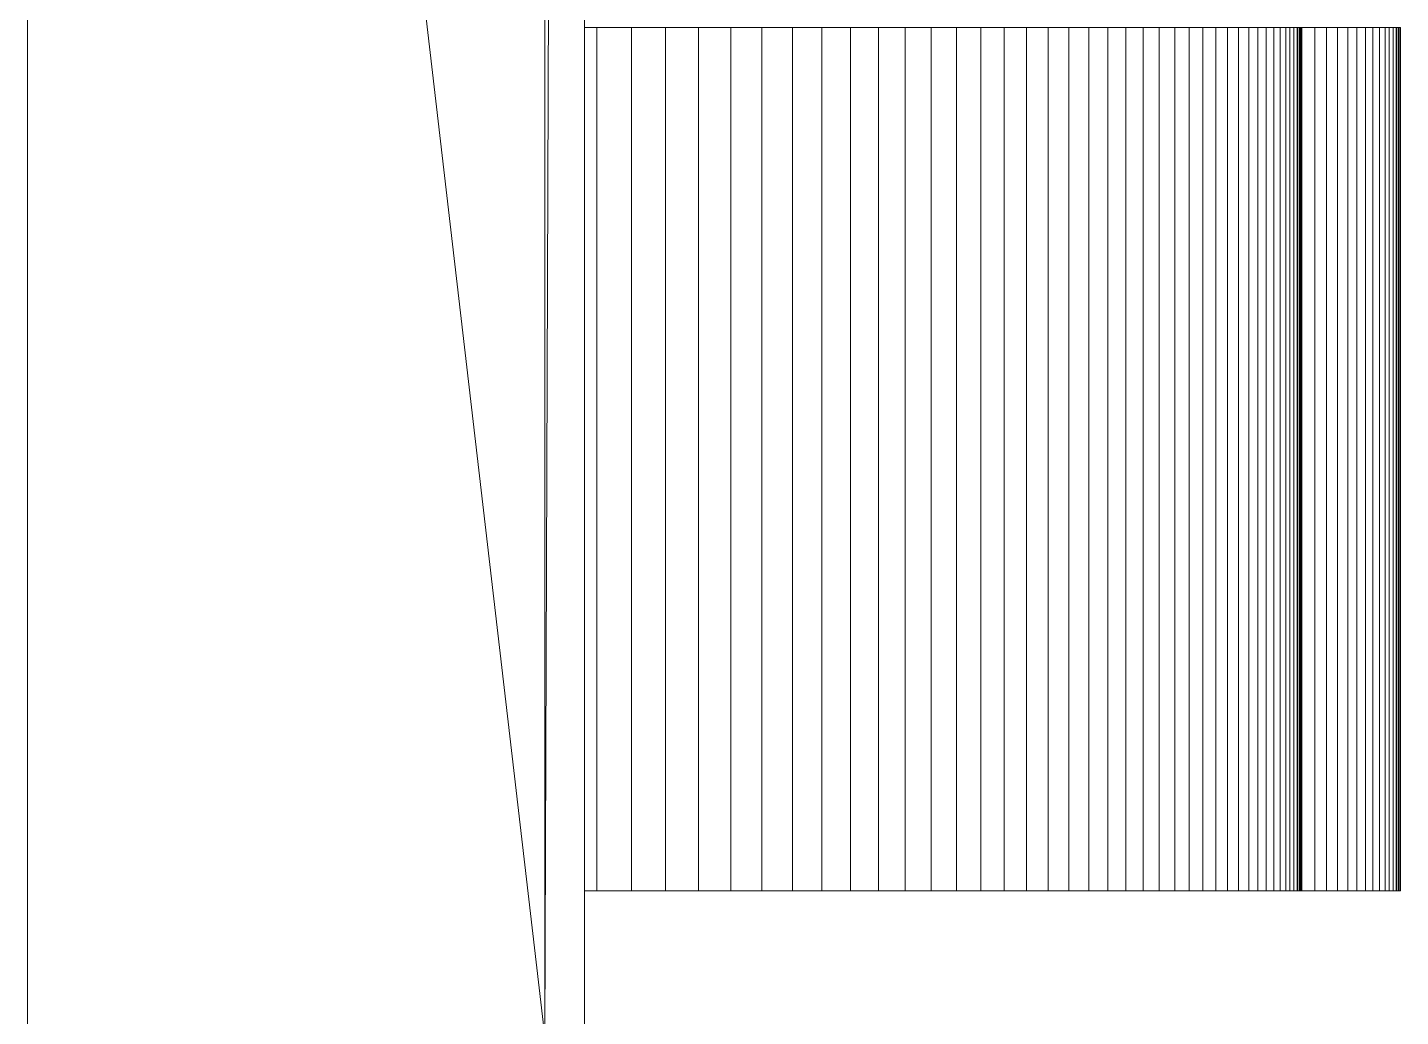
# Model space of a CAD drawing. Header units: millimetres. Extents: x 586.5 to 618.3, y 239.1 to 272.6.
# Drawn here: x 595.4755 to 595.5358, y 261.21 to 261.2534 of the extents above; entities that cross this region are included whole.
import ezdxf

# ---------------------------------------------------------------- set-up
doc = ezdxf.new("R2010")
doc.units = ezdxf.units.MM
doc.header["$LTSCALE"] = 75
doc.layers.add('A-GENM', color=253, linetype='Continuous', lineweight=9)

# ---------------------------------------------------------------- blocks, each defined once
blk = doc.blocks.new('Object 78487 - Object-283474-Subsolo')
at = {"layer": 'A-GENM'}
for p, q in [((-34810.866, 12190), (-34810.866, 12590)), ((-34810.866, 12590), (-34810.866, 12190))]:
    blk.add_line(p, q, dxfattribs=at)
blk = doc.blocks.new('Object 78487 - Object 78487-283478-Subsolo')
blk.add_blockref('Object 78487 - Object-283474-Subsolo', (0, 0))
blk = doc.blocks.new('_2597901 -  2597901-283655-Subsolo')
at = {"layer": 'A-GENM'}
for p, q in [((-34786.421, 12825.633), (-34786.421, 12364.84)), ((-34788.163, 12320.583), (-34810.866, 12515.539)), ((-34788.163, 12461.826), (-34788.163, 12320.583)), ((-34787.678, 12461.061), (-34788.163, 12320.583)), ((-34786.421, 12327.967), (-34786.421, 12458.167)), ((-34786.421, 12364.84), (-34786.421, 12458.167)), ((-34786.421, 12327.967), (-34786.421, 12458.167)), ((-34786.422, 12364.84), (-34786.422, 12326.973)), ((-34786.422, 12364.84), (-34785.881, 12364.84)), ((-34785.881, 12364.84), (-34786.422, 12364.84)), ((-34786.422, 12364.84), (-34786.422, 12326.973)), ((-34785.881, 12364.84), (-34784.354, 12364.84)), ((-34785.881, 12326.973), (-34785.881, 12364.84)), ((-34784.354, 12364.84), (-34785.881, 12364.84)), ((-34785.881, 12364.84), (-34785.881, 12326.973)), ((-34784.354, 12364.84), (-34782.866, 12364.84)), ((-34784.354, 12326.973), (-34784.354, 12364.84)), ((-34782.866, 12364.84), (-34784.354, 12364.84)), ((-34784.354, 12364.84), (-34784.354, 12326.973)), ((-34782.866, 12364.84), (-34781.416, 12364.84)), ((-34782.866, 12326.973), (-34782.866, 12364.84)), ((-34781.416, 12364.84), (-34782.866, 12364.84)), ((-34782.866, 12364.84), (-34782.866, 12326.973)), ((-34781.416, 12364.84), (-34780.004, 12364.84)), ((-34781.416, 12326.973), (-34781.416, 12364.84)), ((-34780.004, 12364.84), (-34781.416, 12364.84)), ((-34781.416, 12364.84), (-34781.416, 12326.973)), ((-34780.004, 12364.84), (-34778.631, 12364.84)), ((-34780.004, 12326.973), (-34780.004, 12364.84)), ((-34778.631, 12364.84), (-34780.004, 12364.84)), ((-34780.004, 12364.84), (-34780.004, 12326.973)), ((-34778.631, 12364.84), (-34777.297, 12364.84)), ((-34778.631, 12326.973), (-34778.631, 12364.84)), ((-34777.297, 12364.84), (-34778.631, 12364.84)), ((-34778.631, 12364.84), (-34778.631, 12326.973)), ((-34777.297, 12364.84), (-34776, 12364.84)), ((-34777.297, 12326.973), (-34777.297, 12364.84)), ((-34776, 12364.84), (-34777.297, 12364.84)), ((-34777.297, 12364.84), (-34777.297, 12326.973)), ((-34776, 12364.84), (-34774.743, 12364.84)), ((-34776, 12326.973), (-34776, 12364.84)), ((-34774.743, 12364.84), (-34776, 12364.84)), ((-34776, 12364.84), (-34776, 12326.973)), ((-34774.743, 12364.84), (-34773.524, 12364.84)), ((-34774.743, 12326.973), (-34774.743, 12364.84)), ((-34773.524, 12364.84), (-34774.743, 12364.84)), ((-34774.743, 12364.84), (-34774.743, 12326.973)), ((-34773.524, 12364.84), (-34772.343, 12364.84)), ((-34773.524, 12326.973), (-34773.524, 12364.84)), ((-34772.343, 12364.84), (-34773.524, 12364.84)), ((-34773.524, 12364.84), (-34773.524, 12326.973)), ((-34772.343, 12364.84), (-34771.201, 12364.84)), ((-34772.343, 12326.973), (-34772.343, 12364.84)), ((-34771.201, 12364.84), (-34772.343, 12364.84)), ((-34772.343, 12364.84), (-34772.343, 12326.973)), ((-34771.201, 12364.84), (-34770.098, 12364.84)), ((-34771.201, 12326.973), (-34771.201, 12364.84)), ((-34770.098, 12364.84), (-34771.201, 12364.84)), ((-34771.201, 12364.84), (-34771.201, 12326.973)), ((-34770.098, 12364.84), (-34769.034, 12364.84)), ((-34770.098, 12326.973), (-34770.098, 12364.84)), ((-34769.034, 12364.84), (-34770.098, 12364.84)), ((-34770.098, 12364.84), (-34770.098, 12326.973)), ((-34769.034, 12364.84), (-34768.008, 12364.84)), ((-34769.034, 12326.973), (-34769.034, 12364.84)), ((-34768.008, 12364.84), (-34769.034, 12364.84)), ((-34769.034, 12364.84), (-34769.034, 12326.973)), ((-34768.008, 12364.84), (-34767.02, 12364.84)), ((-34768.008, 12326.973), (-34768.008, 12364.84)), ((-34767.02, 12364.84), (-34768.008, 12364.84)), ((-34768.008, 12364.84), (-34768.008, 12326.973)), ((-34767.02, 12364.84), (-34766.072, 12364.84)), ((-34767.02, 12326.973), (-34767.02, 12364.84)), ((-34766.072, 12364.84), (-34767.02, 12364.84)), ((-34767.02, 12364.84), (-34767.02, 12326.973)), ((-34766.072, 12364.84), (-34765.162, 12364.84)), ((-34766.072, 12326.973), (-34766.072, 12364.84)), ((-34765.162, 12364.84), (-34766.072, 12364.84)), ((-34766.072, 12364.84), (-34766.072, 12326.973)), ((-34765.162, 12364.84), (-34764.291, 12364.84)), ((-34765.162, 12326.973), (-34765.162, 12364.84)), ((-34764.291, 12364.84), (-34765.162, 12364.84)), ((-34765.162, 12364.84), (-34765.162, 12326.973)), ((-34764.291, 12364.84), (-34763.459, 12364.84)), ((-34764.291, 12326.973), (-34764.291, 12364.84)), ((-34763.459, 12364.84), (-34764.291, 12364.84)), ((-34764.291, 12364.84), (-34764.291, 12326.973)), ((-34763.459, 12364.84), (-34762.665, 12364.84)), ((-34763.459, 12326.973), (-34763.459, 12364.84)), ((-34762.665, 12364.84), (-34763.459, 12364.84)), ((-34763.459, 12364.84), (-34763.459, 12326.973)), ((-34762.665, 12364.84), (-34761.91, 12364.84)), ((-34762.665, 12326.973), (-34762.665, 12364.84)), ((-34761.91, 12364.84), (-34762.665, 12364.84)), ((-34762.665, 12364.84), (-34762.665, 12326.973)), ((-34761.91, 12364.84), (-34761.195, 12364.84)), ((-34761.91, 12326.973), (-34761.91, 12364.84)), ((-34761.195, 12364.84), (-34761.91, 12364.84)), ((-34761.91, 12364.84), (-34761.91, 12326.973)), ((-34761.195, 12364.84), (-34760.518, 12364.84)), ((-34761.195, 12326.973), (-34761.195, 12364.84)), ((-34760.518, 12364.84), (-34761.195, 12364.84)), ((-34761.195, 12364.84), (-34761.195, 12326.973)), ((-34760.518, 12364.84), (-34759.879, 12364.84)), ((-34760.518, 12326.973), (-34760.518, 12364.84)), ((-34759.879, 12364.84), (-34760.518, 12364.84)), ((-34760.518, 12364.84), (-34760.518, 12326.973)), ((-34759.879, 12364.84), (-34759.28, 12364.84)), ((-34759.879, 12326.973), (-34759.879, 12364.84)), ((-34759.28, 12364.84), (-34759.879, 12364.84)), ((-34759.879, 12364.84), (-34759.879, 12326.973)), ((-34759.28, 12364.84), (-34758.719, 12364.84)), ((-34759.28, 12326.973), (-34759.28, 12364.84)), ((-34758.719, 12364.84), (-34759.28, 12364.84)), ((-34759.28, 12364.84), (-34759.28, 12326.973)), ((-34758.719, 12364.84), (-34758.198, 12364.84)), ((-34758.719, 12326.973), (-34758.719, 12364.84)), ((-34758.198, 12364.84), (-34758.719, 12364.84)), ((-34758.719, 12364.84), (-34758.719, 12326.973)), ((-34758.198, 12364.84), (-34757.715, 12364.84)), ((-34758.198, 12326.973), (-34758.198, 12364.84)), ((-34757.715, 12364.84), (-34758.198, 12364.84)), ((-34758.198, 12364.84), (-34758.198, 12326.973)), ((-34757.715, 12364.84), (-34757.271, 12364.84)), ((-34757.715, 12326.973), (-34757.715, 12364.84)), ((-34757.271, 12364.84), (-34757.715, 12364.84)), ((-34757.715, 12364.84), (-34757.715, 12326.973)), ((-34757.271, 12364.84), (-34756.866, 12364.84)), ((-34757.271, 12326.973), (-34757.271, 12364.84)), ((-34756.866, 12364.84), (-34757.271, 12364.84)), ((-34757.271, 12364.84), (-34757.271, 12326.973)), ((-34756.866, 12364.84), (-34756.5, 12364.84)), ((-34756.866, 12326.973), (-34756.866, 12364.84)), ((-34756.5, 12364.84), (-34756.866, 12364.84)), ((-34756.866, 12364.84), (-34756.866, 12326.973)), ((-34756.5, 12364.84), (-34756.173, 12364.84)), ((-34756.5, 12326.973), (-34756.5, 12364.84)), ((-34756.173, 12364.84), (-34756.5, 12364.84)), ((-34756.5, 12364.84), (-34756.5, 12326.973)), ((-34756.173, 12364.84), (-34755.885, 12364.84)), ((-34756.173, 12326.973), (-34756.173, 12364.84)), ((-34755.885, 12364.84), (-34756.173, 12364.84)), ((-34756.173, 12364.84), (-34756.173, 12326.973)), ((-34755.885, 12364.84), (-34755.636, 12364.84)), ((-34755.885, 12326.973), (-34755.885, 12364.84)), ((-34755.636, 12364.84), (-34755.885, 12364.84)), ((-34755.885, 12364.84), (-34755.885, 12326.973)), ((-34755.636, 12364.84), (-34755.426, 12364.84)), ((-34755.636, 12326.973), (-34755.636, 12364.84)), ((-34755.426, 12364.84), (-34755.636, 12364.84)), ((-34755.636, 12364.84), (-34755.636, 12326.973)), ((-34755.287, 12364.84), (-34755.459, 12364.84)), ((-34751.106, 12364.84), (-34755.459, 12364.84)), ((-34755.459, 12364.84), (-34755.287, 12364.84)), ((-34755.459, 12364.84), (-34755.459, 12326.973)), ((-34755.147, 12364.84), (-34755.287, 12364.84)), ((-34755.287, 12326.973), (-34755.287, 12364.84)), ((-34755.287, 12364.84), (-34755.147, 12364.84)), ((-34755.287, 12364.84), (-34755.287, 12326.973)), ((-34755.255, 12364.84), (-34755.122, 12364.84)), ((-34755.122, 12364.84), (-34755.255, 12364.84)), ((-34755.045, 12364.84), (-34755.147, 12364.84)), ((-34755.147, 12326.973), (-34755.147, 12364.84)), ((-34755.147, 12364.84), (-34755.045, 12364.84)), ((-34755.147, 12364.84), (-34755.147, 12326.973)), ((-34755.122, 12364.84), (-34755.029, 12364.84)), ((-34755.122, 12326.973), (-34755.122, 12364.84)), ((-34755.029, 12364.84), (-34755.122, 12364.84)), ((-34755.122, 12364.84), (-34755.122, 12326.973)), ((-34754.983, 12364.84), (-34755.045, 12364.84)), ((-34755.045, 12326.973), (-34755.045, 12364.84)), ((-34755.045, 12364.84), (-34754.983, 12364.84)), ((-34755.045, 12364.84), (-34755.045, 12326.973)), ((-34755.029, 12364.84), (-34754.975, 12364.84)), ((-34755.029, 12326.973), (-34755.029, 12364.84)), ((-34754.975, 12364.84), (-34755.029, 12364.84)), ((-34755.029, 12364.84), (-34755.029, 12326.973)), ((-34754.959, 12364.84), (-34754.983, 12364.84)), ((-34754.983, 12326.973), (-34754.983, 12364.84)), ((-34754.983, 12364.84), (-34754.959, 12364.84)), ((-34754.983, 12364.84), (-34754.983, 12326.973)), ((-34754.975, 12364.84), (-34754.959, 12364.84)), ((-34754.975, 12326.973), (-34754.975, 12364.84)), ((-34754.959, 12364.84), (-34754.975, 12364.84)), ((-34754.975, 12364.84), (-34754.975, 12326.973)), ((-34754.959, 12326.973), (-34754.959, 12364.84)), ((-34754.959, 12364.84), (-34754.959, 12326.973)), ((-34754.376, 12364.84), (-34754.938, 12364.84)), ((-34754.938, 12364.84), (-34754.938, 12326.973)), ((-34754.938, 12326.973), (-34754.938, 12364.84)), ((-34754.938, 12364.84), (-34754.376, 12364.84)), ((-34753.854, 12364.84), (-34754.376, 12364.84)), ((-34754.376, 12364.84), (-34754.376, 12326.973)), ((-34754.376, 12326.973), (-34754.376, 12364.84)), ((-34754.376, 12364.84), (-34753.854, 12364.84)), ((-34753.37, 12364.84), (-34753.854, 12364.84)), ((-34753.854, 12364.84), (-34753.854, 12326.973)), ((-34753.854, 12326.973), (-34753.854, 12364.84)), ((-34753.854, 12364.84), (-34753.37, 12364.84)), ((-34752.925, 12364.84), (-34753.37, 12364.84)), ((-34753.37, 12364.84), (-34753.37, 12326.973)), ((-34753.37, 12326.973), (-34753.37, 12364.84)), ((-34753.37, 12364.84), (-34752.925, 12364.84)), ((-34752.519, 12364.84), (-34752.925, 12364.84)), ((-34752.925, 12364.84), (-34752.925, 12326.973)), ((-34752.925, 12326.973), (-34752.925, 12364.84)), ((-34752.925, 12364.84), (-34752.519, 12364.84)), ((-34752.152, 12364.84), (-34752.519, 12364.84)), ((-34752.519, 12364.84), (-34752.519, 12326.973)), ((-34752.519, 12326.973), (-34752.519, 12364.84)), ((-34752.519, 12364.84), (-34752.152, 12364.84)), ((-34751.825, 12364.84), (-34752.152, 12364.84)), ((-34752.152, 12364.84), (-34752.152, 12326.973)), ((-34752.152, 12326.973), (-34752.152, 12364.84)), ((-34752.152, 12364.84), (-34751.825, 12364.84)), ((-34751.536, 12364.84), (-34751.825, 12364.84)), ((-34751.825, 12364.84), (-34751.825, 12326.973)), ((-34751.825, 12326.973), (-34751.825, 12364.84)), ((-34751.825, 12364.84), (-34751.536, 12364.84)), ((-34751.286, 12364.84), (-34751.536, 12364.84)), ((-34751.536, 12364.84), (-34751.536, 12326.973)), ((-34751.536, 12326.973), (-34751.536, 12364.84)), ((-34751.536, 12364.84), (-34751.286, 12364.84)), ((-34751.075, 12364.84), (-34751.286, 12364.84)), ((-34751.286, 12364.84), (-34751.286, 12326.973)), ((-34751.286, 12326.973), (-34751.286, 12364.84)), ((-34751.286, 12364.84), (-34751.075, 12364.84)), ((-34751.106, 12364.84), (-34750.936, 12364.84)), ((-34750.936, 12364.84), (-34751.106, 12364.84)), ((-34751.106, 12326.973), (-34751.106, 12364.84)), ((-34750.936, 12364.84), (-34750.795, 12364.84)), ((-34750.936, 12364.84), (-34750.936, 12326.973)), ((-34750.795, 12364.84), (-34750.936, 12364.84)), ((-34750.936, 12326.973), (-34750.936, 12364.84)), ((-34750.771, 12364.84), (-34750.904, 12364.84)), ((-34750.904, 12364.84), (-34750.771, 12364.84)), ((-34750.795, 12364.84), (-34750.694, 12364.84)), ((-34750.795, 12364.84), (-34750.795, 12326.973)), ((-34750.694, 12364.84), (-34750.795, 12364.84)), ((-34750.795, 12326.973), (-34750.795, 12364.84)), ((-34750.678, 12364.84), (-34750.771, 12364.84)), ((-34750.771, 12364.84), (-34750.771, 12326.973)), ((-34750.771, 12326.973), (-34750.771, 12364.84)), ((-34750.771, 12364.84), (-34750.678, 12364.84)), ((-34750.694, 12364.84), (-34750.631, 12364.84)), ((-34750.694, 12364.84), (-34750.694, 12326.973)), ((-34750.631, 12364.84), (-34750.694, 12364.84)), ((-34750.694, 12326.973), (-34750.694, 12364.84)), ((-34750.623, 12364.84), (-34750.678, 12364.84)), ((-34750.678, 12364.84), (-34750.678, 12326.973)), ((-34750.678, 12326.973), (-34750.678, 12364.84)), ((-34750.678, 12364.84), (-34750.623, 12364.84)), ((-34750.631, 12364.84), (-34750.608, 12364.84)), ((-34750.631, 12364.84), (-34750.631, 12326.973)), ((-34750.608, 12364.84), (-34750.631, 12364.84)), ((-34750.631, 12326.973), (-34750.631, 12364.84)), ((-34750.608, 12364.84), (-34750.623, 12364.84)), ((-34750.623, 12364.84), (-34750.623, 12326.973)), ((-34750.623, 12326.973), (-34750.623, 12364.84)), ((-34750.623, 12364.84), (-34750.608, 12364.84)), ((-34750.608, 12364.84), (-34750.608, 12326.973)), ((-34750.608, 12326.973), (-34750.608, 12364.84)), ((-34786.421, 12320.579), (-34786.421, 12327.967)), ((-34786.421, 12320.579), (-34786.421, 12327.967)), ((-34786.422, 12326.973), (-34785.881, 12326.973)), ((-34786.422, 12326.973), (-34785.881, 12326.973)), ((-34786.421, 12326.973), (-34786.421, 12320.579)), ((-34786.421, 12320.579), (-34786.421, 12326.973)), ((-34785.881, 12326.973), (-34784.354, 12326.973)), ((-34785.881, 12326.973), (-34784.354, 12326.973)), ((-34784.354, 12326.973), (-34782.866, 12326.973)), ((-34784.354, 12326.973), (-34782.866, 12326.973)), ((-34782.866, 12326.973), (-34781.416, 12326.973)), ((-34782.866, 12326.973), (-34781.416, 12326.973)), ((-34781.416, 12326.973), (-34780.004, 12326.973)), ((-34781.416, 12326.973), (-34780.004, 12326.973)), ((-34780.004, 12326.973), (-34778.631, 12326.973)), ((-34780.004, 12326.973), (-34778.631, 12326.973)), ((-34778.631, 12326.973), (-34777.297, 12326.973)), ((-34778.631, 12326.973), (-34777.297, 12326.973)), ((-34777.297, 12326.973), (-34776, 12326.973)), ((-34777.297, 12326.973), (-34776, 12326.973)), ((-34776, 12326.973), (-34774.743, 12326.973)), ((-34776, 12326.973), (-34774.743, 12326.973)), ((-34774.743, 12326.973), (-34773.524, 12326.973)), ((-34774.743, 12326.973), (-34773.524, 12326.973)), ((-34773.524, 12326.973), (-34772.343, 12326.973)), ((-34773.524, 12326.973), (-34772.343, 12326.973)), ((-34772.343, 12326.973), (-34771.201, 12326.973)), ((-34772.343, 12326.973), (-34771.201, 12326.973)), ((-34771.201, 12326.973), (-34770.098, 12326.973)), ((-34771.201, 12326.973), (-34770.098, 12326.973)), ((-34770.098, 12326.973), (-34769.034, 12326.973)), ((-34770.098, 12326.973), (-34769.034, 12326.973)), ((-34769.034, 12326.973), (-34768.008, 12326.973)), ((-34769.034, 12326.973), (-34768.008, 12326.973)), ((-34768.008, 12326.973), (-34767.02, 12326.973)), ((-34768.008, 12326.973), (-34767.02, 12326.973)), ((-34767.02, 12326.973), (-34766.072, 12326.973)), ((-34767.02, 12326.973), (-34766.072, 12326.973)), ((-34766.072, 12326.973), (-34765.162, 12326.973)), ((-34766.072, 12326.973), (-34765.162, 12326.973)), ((-34765.162, 12326.973), (-34764.291, 12326.973)), ((-34765.162, 12326.973), (-34764.291, 12326.973)), ((-34764.291, 12326.973), (-34763.459, 12326.973)), ((-34764.291, 12326.973), (-34763.459, 12326.973)), ((-34763.459, 12326.973), (-34762.665, 12326.973)), ((-34763.459, 12326.973), (-34762.665, 12326.973)), ((-34762.665, 12326.973), (-34761.91, 12326.973)), ((-34762.665, 12326.973), (-34761.91, 12326.973)), ((-34761.91, 12326.973), (-34761.195, 12326.973)), ((-34761.91, 12326.973), (-34761.195, 12326.973)), ((-34761.195, 12326.973), (-34760.518, 12326.973)), ((-34761.195, 12326.973), (-34760.518, 12326.973)), ((-34760.518, 12326.973), (-34759.879, 12326.973)), ((-34760.518, 12326.973), (-34759.879, 12326.973)), ((-34759.879, 12326.973), (-34759.28, 12326.973)), ((-34759.879, 12326.973), (-34759.28, 12326.973)), ((-34759.28, 12326.973), (-34758.719, 12326.973)), ((-34759.28, 12326.973), (-34758.719, 12326.973)), ((-34758.719, 12326.973), (-34758.198, 12326.973)), ((-34758.719, 12326.973), (-34758.198, 12326.973)), ((-34758.198, 12326.973), (-34757.715, 12326.973)), ((-34758.198, 12326.973), (-34757.715, 12326.973)), ((-34757.715, 12326.973), (-34757.271, 12326.973)), ((-34757.715, 12326.973), (-34757.271, 12326.973)), ((-34757.271, 12326.973), (-34756.866, 12326.973)), ((-34757.271, 12326.973), (-34756.866, 12326.973)), ((-34756.866, 12326.973), (-34756.5, 12326.973)), ((-34756.866, 12326.973), (-34756.5, 12326.973)), ((-34756.5, 12326.973), (-34756.173, 12326.973)), ((-34756.5, 12326.973), (-34756.173, 12326.973)), ((-34756.173, 12326.973), (-34755.885, 12326.973)), ((-34756.173, 12326.973), (-34755.885, 12326.973)), ((-34755.885, 12326.973), (-34755.636, 12326.973)), ((-34755.885, 12326.973), (-34755.636, 12326.973)), ((-34755.636, 12326.973), (-34755.426, 12326.973)), ((-34755.636, 12326.973), (-34755.426, 12326.973)), ((-34755.287, 12326.973), (-34755.459, 12326.973)), ((-34751.106, 12326.973), (-34755.459, 12326.973)), ((-34755.287, 12326.973), (-34755.459, 12326.973)), ((-34755.147, 12326.973), (-34755.287, 12326.973)), ((-34755.147, 12326.973), (-34755.287, 12326.973)), ((-34755.255, 12326.973), (-34755.122, 12326.973)), ((-34755.255, 12326.973), (-34755.122, 12326.973)), ((-34755.045, 12326.973), (-34755.147, 12326.973)), ((-34755.045, 12326.973), (-34755.147, 12326.973)), ((-34755.122, 12326.973), (-34755.029, 12326.973)), ((-34755.122, 12326.973), (-34755.029, 12326.973)), ((-34754.983, 12326.973), (-34755.045, 12326.973)), ((-34754.983, 12326.973), (-34755.045, 12326.973)), ((-34755.029, 12326.973), (-34754.975, 12326.973)), ((-34755.029, 12326.973), (-34754.975, 12326.973)), ((-34754.959, 12326.973), (-34754.983, 12326.973)), ((-34754.959, 12326.973), (-34754.983, 12326.973)), ((-34754.975, 12326.973), (-34754.959, 12326.973)), ((-34754.975, 12326.973), (-34754.959, 12326.973)), ((-34754.376, 12326.973), (-34754.938, 12326.973)), ((-34754.376, 12326.973), (-34754.938, 12326.973)), ((-34753.854, 12326.973), (-34754.376, 12326.973)), ((-34753.854, 12326.973), (-34754.376, 12326.973)), ((-34753.37, 12326.973), (-34753.854, 12326.973)), ((-34753.37, 12326.973), (-34753.854, 12326.973)), ((-34752.925, 12326.973), (-34753.37, 12326.973)), ((-34752.925, 12326.973), (-34753.37, 12326.973)), ((-34752.519, 12326.973), (-34752.925, 12326.973)), ((-34752.519, 12326.973), (-34752.925, 12326.973)), ((-34752.152, 12326.973), (-34752.519, 12326.973)), ((-34752.152, 12326.973), (-34752.519, 12326.973)), ((-34751.825, 12326.973), (-34752.152, 12326.973)), ((-34751.825, 12326.973), (-34752.152, 12326.973)), ((-34751.536, 12326.973), (-34751.825, 12326.973)), ((-34751.536, 12326.973), (-34751.825, 12326.973)), ((-34751.286, 12326.973), (-34751.536, 12326.973)), ((-34751.286, 12326.973), (-34751.536, 12326.973)), ((-34751.075, 12326.973), (-34751.286, 12326.973)), ((-34751.075, 12326.973), (-34751.286, 12326.973)), ((-34751.106, 12326.973), (-34750.936, 12326.973)), ((-34751.106, 12326.973), (-34750.936, 12326.973)), ((-34750.936, 12326.973), (-34750.795, 12326.973)), ((-34750.936, 12326.973), (-34750.795, 12326.973)), ((-34750.771, 12326.973), (-34750.904, 12326.973)), ((-34750.771, 12326.973), (-34750.904, 12326.973)), ((-34750.795, 12326.973), (-34750.694, 12326.973)), ((-34750.795, 12326.973), (-34750.694, 12326.973)), ((-34750.678, 12326.973), (-34750.771, 12326.973)), ((-34750.678, 12326.973), (-34750.771, 12326.973)), ((-34750.694, 12326.973), (-34750.631, 12326.973)), ((-34750.694, 12326.973), (-34750.631, 12326.973)), ((-34750.623, 12326.973), (-34750.678, 12326.973)), ((-34750.623, 12326.973), (-34750.678, 12326.973)), ((-34750.631, 12326.973), (-34750.608, 12326.973)), ((-34750.631, 12326.973), (-34750.608, 12326.973)), ((-34750.608, 12326.973), (-34750.623, 12326.973)), ((-34750.608, 12326.973), (-34750.623, 12326.973))]:
    blk.add_line(p, q, dxfattribs=at)
blk = doc.blocks.new('_2597901 -  2597901-283659-Subsolo')
blk.add_blockref('_2597901 -  2597901-283655-Subsolo', (0, 0))

msp = doc.modelspace()

# ---------------------------------------------------------------- block references
at = {"layer": 'A-GENM', "xscale": 0.001, "yscale": 0.001, "zscale": 0.001}
for name in ['_2597901 -  2597901-283659-Subsolo', 'Object 78487 - Object 78487-283478-Subsolo']:
    msp.add_blockref(name, (630.286406, 248.888567), dxfattribs=at)

doc.saveas('drawing.dxf')
